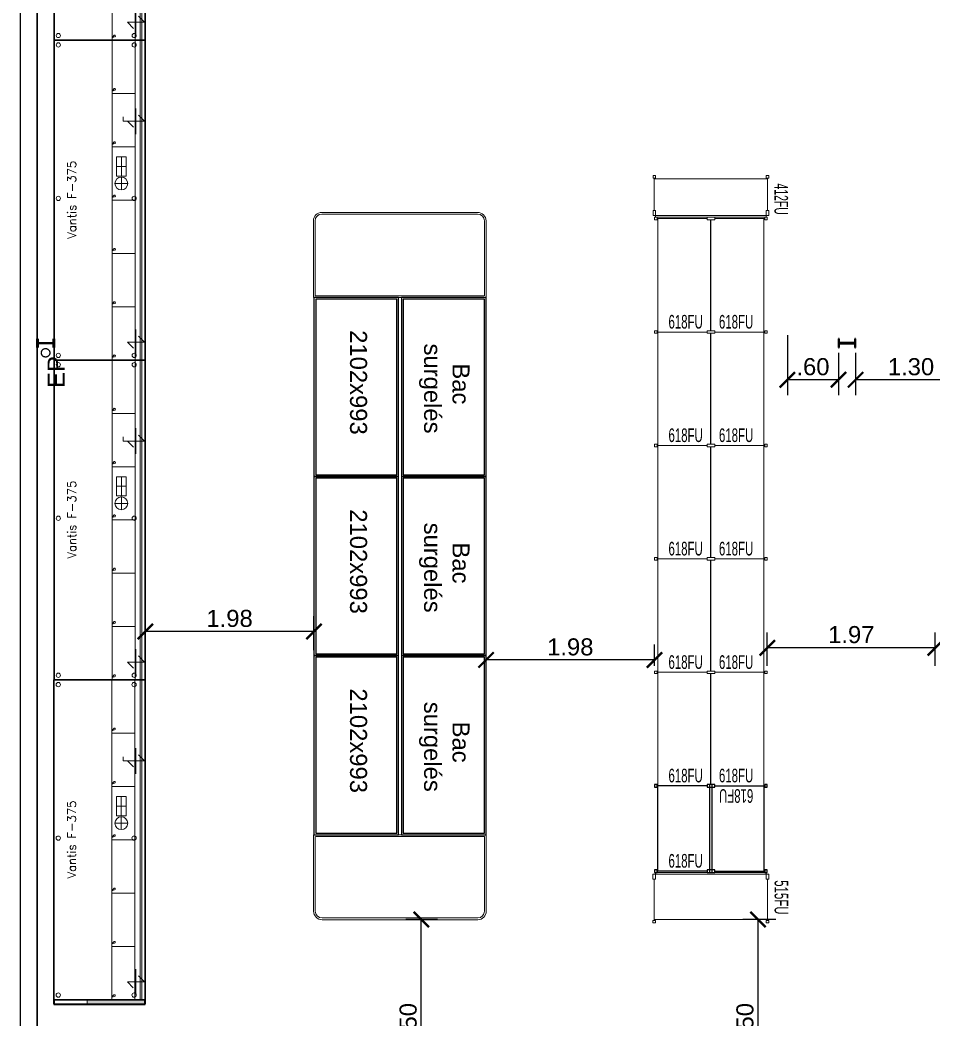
# Model space of a CAD drawing. Header units: millimetres. Extents: x 15590 to 15992, y 1055 to 1132.
# Drawn here: x 15702.33 to 15713.04, y 1080.44 to 1092.16 of the extents above; entities that cross this region are included whole.
import ezdxf
from ezdxf.enums import TextEntityAlignment as Align

# ---------------------------------------------------------------- set-up
doc = ezdxf.new("R2010")
doc.units = ezdxf.units.MM
doc.header["$MEASUREMENT"] = 0
doc.linetypes.add('Tirets', pattern=[0.004586, 0.002822, -0.001764])
doc.layers.get('0').update_dxf_attribs({"lineweight": 9})
for name, color, linetype in [('EP', 7, 'Continuous'), ('FAMILLES', 8, 'Continuous'), ('GOND', 6, 'Continuous'), ('Gondoles.VETTI', 7, 'Continuous'), ('murs exterieurs.P', 7, 'Continuous'), ('structure', 7, 'Continuous'), ('surgeles', 4, 'Continuous')]:
    doc.layers.add(name, color=color, linetype=linetype)
doc.layers.add('FACADES_Stylo_No__88', color=7, linetype='Continuous', lineweight=9, true_color=0xfb03ff)
doc.styles.add('GENERATED_STYLE_2', font='')
doc.styles.get("Standard").update_dxf_attribs({"font": 'swiss.ttf', "height": 0.2})
doc.styles.add('STYLE_GENERE_1', font='arial.ttf')
doc.styles.add('txt', font='txt_____.ttf', dxfattribs={"height": 0.2})
doc.styles.get('GENERATED_STYLE_2').set_extended_font_data('Arial Occidental')
doc.dimstyles.get("Standard").update_dxf_attribs({"dimtxt": 0.2, "dimasz": 0.18, "dimexe": 0.18, "dimexo": 0.0625, "dimgap": 0.05, "dimtad": 1, "dimzin": 4, "dimdsep": 46, "dimtxsty": 'Standard', "dimblk": 'ARCHTICK', "dimcen": 0.09, "dimadec": 0, "dimazin": 0, "dimtfac": 1, "dimtofl": 0, "dimtmove": 0, "dimatfit": 3, "dimfxl": 1, "dimtolj": 1, "dimtzin": 0, "dimarcsym": 0})

# ---------------------------------------------------------------- blocks, each defined once
blk = doc.blocks.new('2.10')
for points in [[(0, 1.027), (2.102, 1.027), (2.102, 2.02), (0, 2.02)], [(0.02, 1.047), (2.082, 1.047), (2.082, 2), (0.02, 2)], [(0, 0), (2.102, 0), (2.102, 0.993), (0, 0.993)], [(0.02, 0.02), (2.082, 0.02), (2.082, 0.973), (0.02, 0.973)]]:
    blk.add_lwpolyline(points, close=True)
at = {"insert": (0.542, 1.826), "char_height": 0.2, "attachment_point": 1}
blk.add_mtext('   Bac \\Psurgelés', dxfattribs=at)
at = {"insert": (0.385, 0.623), "char_height": 0.5, "width": 1.42864, "attachment_point": 1}
blk.add_mtext('{\\H0.4x;2102x993}', dxfattribs=at)
blk = doc.blocks.new('_ArchTick')
at = {"color": 0, "linetype": 'ByBlock', "const_width": 0.15}
blk.add_lwpolyline([(-0.5, -0.5), (0.5, 0.5)], dxfattribs=at)
blk = doc.blocks.new('*D189')
at = {"color": 0, "lineweight": -2, "transparency": 16777216}
for p, q in [((15707.227, 1081.619), (15706.855, 1081.619)), ((15707.035, 1079.118), (15707.035, 1081.619)), ((15707.287, 1079.118), (15706.855, 1079.118))]:
    blk.add_line(p, q, dxfattribs=at)
at = {"layer": 'DEFPOINTS', "color": 0, "transparency": 16777216}
for p in [(15707.035, 1081.619), (15707.289, 1081.619), (15707.35, 1079.118)]:
    blk.add_point(p, dxfattribs=at)
at = {"color": 0, "lineweight": -2, "transparency": 16777216, "xscale": 0.18, "yscale": 0.18, "zscale": 0.18}
for p, rotation in [((15707.035, 1081.619), 90), ((15707.035, 1079.118), 270)]:
    blk.add_blockref('_ArchTick', p, dxfattribs=dict(at, rotation=rotation))
at = {"color": 0, "transparency": 16777216, "insert": (15706.882, 1080.368), "char_height": 0.2, "attachment_point": 5, "rotation": 90}
blk.add_mtext('\\A1;2.50', dxfattribs=at)
blk = doc.blocks.new('VANTIS 375')
at = {"color": 4}
for p, q in [((-1.875, -1.07), (-1.875, 0)), ((-1.875, 0), (1.875, 0)), ((1.875, -1.07), (1.875, 0)), ((1.875, 0), (1.875, -1.07)), ((-1.875, -0.68), (1.875, -0.68)), ((-1.837, -0.711), (-1.846, -0.68)), ((-1.819, -0.701), (-1.846, -0.68)), ((-1.25, -0.68), (-1.25, -0.95)), ((-1.212, -0.711), (-1.221, -0.68)), ((-1.194, -0.701), (-1.221, -0.68)), ((-0.625, -0.68), (-0.625, -0.95)), ((-0.587, -0.711), (-0.596, -0.68)), ((-0.569, -0.701), (-0.596, -0.68)), ((0, -0.68), (0, -0.95)), ((0.038, -0.711), (0.029, -0.68)), ((0.056, -0.701), (0.029, -0.68)), ((0.625, -0.68), (0.625, -0.95)), ((0.663, -0.711), (0.654, -0.68)), ((0.681, -0.701), (0.654, -0.68)), ((1.25, -0.68), (1.25, -0.95)), ((1.288, -0.712), (1.279, -0.68)), ((1.306, -0.701), (1.279, -0.68)), ((0.12, -0.79), (0.27, -0.79)), ((0.195, -0.715), (0.195, -0.865)), ((0.395, -0.734), (0.282, -0.734)), ((0.282, -0.734), (0.282, -0.79)), ((0.282, -0.79), (0.282, -0.846)), ((0.282, -0.79), (0.395, -0.79)), ((0.507, -0.734), (0.395, -0.734)), ((0.395, -0.79), (0.395, -0.734)), ((0.395, -0.79), (0.507, -0.79)), ((0.395, -0.846), (0.395, -0.79)), ((0.507, -0.79), (0.507, -0.734)), ((0.507, -0.79), (0.507, -0.846)), ((0.925, -0.861), (0.925, -0.811)), ((0.925, -0.811), (0.975, -0.811)), ((-1.665, -0.861), (-1.736, -0.931)), ((-1.665, -0.96), (-1.665, -0.861)), ((0.282, -0.846), (0.395, -0.846)), ((0.507, -0.846), (0.395, -0.846)), ((0.925, -0.861), (0.854, -0.932)), ((0.925, -0.96), (0.925, -0.861)), ((-1.875, -0.95), (1.875, -0.95)), ((-1.875, -1.01), (1.875, -1.01)), ((-1.875, -1.03), (1.875, -1.03)), ((-1.815, -0.96), (-1.515, -0.96)), ((-1.665, -0.96), (-1.665, -1.061)), ((-1.665, -1.061), (-1.594, -0.99)), ((0.775, -0.96), (1.075, -0.96)), ((0.925, -0.96), (0.925, -1.061)), ((0.925, -1.061), (0.996, -0.99)), ((-1.875, -1.07), (1.875, -1.07))]:
    blk.add_line(p, q, dxfattribs=at)
at = {"color": 4, "lineweight": 30}
for p, q in [((-1.875, 0), (1.875, 0)), ((-1.875, -1.07), (-1.875, 0)), ((-1.875, 0), (-1.875, -1.07)), ((1.875, 0), (1.875, -1.07)), ((1.875, -1.07), (-1.875, -1.07))]:
    blk.add_line(p, q, dxfattribs=at)
at = {"color": 4}
for centre, radius in [((-1.82, -0.05), 0.025), ((0.02, -0.05), 0.025), ((1.82, -0.05), 0.025), ((0.195, -0.79), 0.075), ((-1.82, -0.94), 0.025), ((0.02, -0.94), 0.025), ((1.82, -0.94), 0.025)]:
    blk.add_circle(centre, radius, dxfattribs=at)
for centre in [(-1.826, -0.709), (-1.201, -0.709), (-0.576, -0.709), (0.049, -0.709), (0.674, -0.709), (1.299, -0.709)]:
    blk.add_arc(centre, 0.0108, 191.7205, 48.0082, dxfattribs=at)
at = {"color": 4, "lineweight": 5, "style": 'txt'}
blk.add_text('Vantis F-375', height=0.1, rotation=359.9954, dxfattribs=at).set_placement((0.004, -0.206), align=Align.MIDDLE)
blk = doc.blocks.new('JOUE VANTIS')
blk.add_hatch(color=4).paths.add_polyline_path([(-0.05, -0.68), (0, -0.68), (0, 0), (-0.05, 0)])
at = {"color": 4, "lineweight": 35}
for p, q in [((0, 0.39), (-0.05, 0.39)), ((-0.05, 0.39), (-0.05, -0.68)), ((-0.05, -0.68), (0, -0.68))]:
    blk.add_line(p, q, dxfattribs=at)
at = {"color": 4}
for p, q in [((0, -0.68), (0, 0.39)), ((0, 0), (-0.05, 0))]:
    blk.add_line(p, q, dxfattribs=at)
blk = doc.blocks.new('*D203')
at = {"color": 0, "lineweight": -2, "transparency": 16777216}
for p, q in [((15713.429, 1088.47), (15713.429, 1087.767)), ((15712.129, 1088.264), (15712.129, 1087.767)), ((15713.429, 1087.947), (15712.129, 1087.947))]:
    blk.add_line(p, q, dxfattribs=at)
at = {"layer": 'DEFPOINTS', "color": 0, "transparency": 16777216}
for p in [(15713.429, 1088.532), (15712.129, 1088.327), (15712.129, 1087.947)]:
    blk.add_point(p, dxfattribs=at)
at = {"color": 0, "lineweight": -2, "transparency": 16777216, "xscale": 0.18, "yscale": 0.18, "zscale": 0.18, "rotation": 180}
blk.add_blockref('_ArchTick', (15712.129, 1087.947), dxfattribs=at)
at = {"color": 0, "lineweight": -2, "transparency": 16777216, "xscale": 0.18, "yscale": 0.18, "zscale": 0.18}
blk.add_blockref('_ArchTick', (15713.429, 1087.947), dxfattribs=at)
at = {"color": 0, "transparency": 16777216, "insert": (15712.779, 1088.099), "char_height": 0.2, "attachment_point": 5}
blk.add_mtext('\\A1;1.30', dxfattribs=at)
blk = doc.blocks.new('*D204')
at = {"color": 0, "lineweight": -2, "transparency": 16777216}
for p, q in [((15711.329, 1088.47), (15711.329, 1087.767)), ((15711.929, 1088.264), (15711.929, 1087.767)), ((15711.929, 1087.947), (15711.329, 1087.947))]:
    blk.add_line(p, q, dxfattribs=at)
at = {"layer": 'DEFPOINTS', "color": 0, "transparency": 16777216}
for p in [(15711.329, 1088.532), (15711.929, 1088.327), (15711.329, 1087.947)]:
    blk.add_point(p, dxfattribs=at)
at = {"color": 0, "lineweight": -2, "transparency": 16777216, "xscale": 0.18, "yscale": 0.18, "zscale": 0.18, "rotation": 180}
blk.add_blockref('_ArchTick', (15711.329, 1087.947), dxfattribs=at)
at = {"color": 0, "lineweight": -2, "transparency": 16777216, "xscale": 0.18, "yscale": 0.18, "zscale": 0.18}
blk.add_blockref('_ArchTick', (15711.929, 1087.947), dxfattribs=at)
at = {"color": 0, "transparency": 16777216, "insert": (15711.629, 1088.099), "char_height": 0.2, "attachment_point": 5}
blk.add_mtext('\\A1;.60', dxfattribs=at)
blk = doc.blocks.new('*D205')
at = {"color": 0, "lineweight": -2, "transparency": 16777216}
for p, q in [((15711.193, 1081.619), (15710.805, 1081.619)), ((15710.985, 1079.118), (15710.985, 1081.619)), ((15711.266, 1079.118), (15710.805, 1079.118))]:
    blk.add_line(p, q, dxfattribs=at)
at = {"layer": 'DEFPOINTS', "color": 0, "transparency": 16777216}
for p in [(15710.985, 1081.619), (15711.255, 1081.619), (15711.328, 1079.118)]:
    blk.add_point(p, dxfattribs=at)
at = {"color": 0, "lineweight": -2, "transparency": 16777216, "xscale": 0.18, "yscale": 0.18, "zscale": 0.18}
for p, rotation in [((15710.985, 1081.619), 90), ((15710.985, 1079.118), 270)]:
    blk.add_blockref('_ArchTick', p, dxfattribs=dict(at, rotation=rotation))
at = {"color": 0, "transparency": 16777216, "insert": (15710.832, 1080.368), "char_height": 0.2, "attachment_point": 5, "rotation": 90}
blk.add_mtext('\\A1;2.50', dxfattribs=at)
blk = doc.blocks.new('2P618X133')
at = {"color": 6}
for points in [[(-0.621, 1.345), (-0.631, 1.345), (-0.631, 1.36), (-0.662, 1.36), (-0.662, 1.33), (-0.631, 1.33), (-0.631, 1.345), (-0.621, 1.345)], [(-0.045, 1.345), (-0.621, 1.345)], [(-0.621, 0.015), (-0.621, 1.345)], [(0.045, 1.345), (0.621, 1.345)], [(0.621, 1.345), (0.631, 1.345), (0.631, 1.36), (0.662, 1.36), (0.662, 1.33), (0.631, 1.33), (0.631, 1.345), (0.621, 1.345)], [(0.621, 0.015), (0.621, 1.345)], [(-0.621, 0.015), (-0.631, 0.015), (-0.631, 0.03), (-0.662, 0.03), (-0.662, 0), (-0.631, 0), (-0.631, 0.015), (-0.621, 0.015)], [(-0.045, 0.015), (-0.621, 0.015)], [(0.045, 0.015), (0.621, 0.015)], [(0.621, 0.015), (0.631, 0.015), (0.631, 0.03), (0.662, 0.03), (0.662, 0), (0.631, 0), (0.631, 0.015), (0.621, 0.015)]]:
    blk.add_lwpolyline(points, dxfattribs=at)
for points in [[(-0.045, 1.33), (0.045, 1.33), (0.045, 1.36), (-0.045, 1.36)], [(-0.045, 0), (0.045, 0), (0.045, 0.03), (-0.045, 0.03)]]:
    blk.add_lwpolyline(points, close=True, dxfattribs=at)
at = {"color": 7, "lineweight": 25}
blk.add_lwpolyline([(0, 0.03), (0, 1.33)], dxfattribs=at)
blk.add_lwpolyline([(0, 0.03), (0, 1.33)], dxfattribs=at)
at = {"color": 151, "lineweight": 15, "width": 0.6}
for p in [(-0.095, 0.135), (0.497, 0.135)]:
    blk.add_text('618FU', height=0.16, dxfattribs=at).set_placement(p, align=Align.MIDDLE_RIGHT)
blk = doc.blocks.new('TG 515X133')
at = {"color": 6}
for p, q in [((-0.68, 0.02), (-0.68, 0.08)), ((-0.68, 0.08), (-0.65, 0.08)), ((-0.65, 0.02), (-0.68, 0.02)), ((-0.65, 0.08), (-0.65, 0.02)), ((-0.65, 0), (-0.65, 0.02)), ((-0.65, 0.02), (0.65, 0.02)), ((-0.65, 0), (0.65, 0)), ((0.68, 0.08), (0.65, 0.08)), ((0.65, 0.08), (0.65, 0.02)), ((0.65, 0.02), (0.68, 0.02)), ((0.65, 0.02), (0.65, 0)), ((0.68, 0.02), (0.68, 0.08))]:
    blk.add_line(p, q, dxfattribs=at)
for points in [[(-0.665, 0.5535), (-0.665, 0.5635), (-0.65, 0.5635), (-0.65, 0.5935), (-0.68, 0.5935), (-0.68, 0.5635), (-0.665, 0.5635), (-0.665, 0.5535)], [(0.665, 0.5535), (0.665, 0.5635), (0.68, 0.5635), (0.68, 0.5935), (0.65, 0.5935), (0.65, 0.5635), (0.665, 0.5635), (0.665, 0.5535)], [(-0.665, 0.08), (-0.665, 0.5535)], [(-0.665, 0.553), (0.665, 0.553)], [(0.665, 0.08), (0.665, 0.5535)]]:
    blk.add_lwpolyline(points, dxfattribs=at)
blk = doc.blocks.new('TG 515X133 1')
blk.add_blockref('TG 515X133', (0, 0))
at = {"color": 151, "lineweight": 15, "width": 0.6}
blk.add_text('515FU', height=0.16, rotation=90, dxfattribs=at).set_placement((-0.827, 0.495), align=Align.MIDDLE_RIGHT)
blk = doc.blocks.new('A$C72C830AC')
at = {"layer": 'GOND', "color": 7, "lineweight": 25}
blk.add_lwpolyline([(0, 1.03), (0, 0.03)], dxfattribs=at)
at = {"layer": 'GOND'}
for points in [[(0.06, 1.03), (0, 1.03), (0, 1), (0.06, 1)], [(0.06, 0.03), (0, 0.03), (0, 0), (0.06, 0)]]:
    blk.add_lwpolyline(points, close=True, dxfattribs=at)
for points in [[(0.06, 1.015), (0.636, 1.015)], [(0.636, 1.015), (0.646, 1.015), (0.646, 1), (0.676, 1), (0.676, 1.03), (0.646, 1.03), (0.646, 1.015), (0.636, 1.015)], [(0.636, 1.015), (0.636, 0.015)], [(0.06, 0.015), (0.636, 0.015)], [(0.636, 0.015), (0.646, 0.015), (0.646, 0), (0.676, 0), (0.676, 0.03), (0.646, 0.03), (0.646, 0.015), (0.636, 0.015)]]:
    blk.add_lwpolyline(points, dxfattribs=at)
at = {"color": 151, "lineweight": 15, "width": 0.6}
blk.add_text('618FU', height=0.16, rotation=180, dxfattribs=at).set_placement((0.11, 0.895), align=Align.MIDDLE_RIGHT)
blk = doc.blocks.new('TG412')
at = {"layer": 'FACADES_Stylo_No__88', "linetype": 'Continuous'}
for p, q in [((-0.02, 0.678), (-0.08, 0.678)), ((-0.08, 0.649), (-0.08, 0.678)), ((-0.08, 0.649), (-0.02, 0.649)), ((-0.02, 0.649), (-0.02, 0.678)), ((0, 0.649), (-0.02, 0.649)), ((-0.02, 0.649), (-0.02, -0.649)), ((0, 0.649), (0, -0.649)), ((-0.08, -0.678), (-0.08, -0.649)), ((-0.08, -0.649), (-0.02, -0.649)), ((-0.02, -0.678), (-0.08, -0.678)), ((-0.02, -0.649), (-0.02, -0.678)), ((-0.02, -0.649), (0, -0.649))]:
    blk.add_line(p, q, dxfattribs=at)
at = {"layer": 'FACADES_Stylo_No__88', "linetype": 'Continuous', "flags": 128}
for points in [[(-0.45, 0.664), (-0.459, 0.664), (-0.459, 0.649), (-0.489, 0.649), (-0.489, 0.678), (-0.459, 0.678), (-0.459, 0.664)], [(-0.45, -0.664), (-0.459, -0.664), (-0.459, -0.678), (-0.489, -0.678), (-0.489, -0.649), (-0.459, -0.649), (-0.459, -0.664)]]:
    blk.add_lwpolyline(points, close=True, dxfattribs=at)
for points in [[(-0.08, 0.664), (-0.45, 0.664)], [(-0.449, 0.664), (-0.449, -0.664)], [(-0.08, -0.664), (-0.45, -0.664)]]:
    blk.add_lwpolyline(points, dxfattribs=at)
at = {"color": 151, "linetype": 'Continuous', "insert": (-0.028, 0.824), "char_height": 0.15965, "attachment_point": 6, "style": 'STYLE_GENERE_1'}
blk.add_mtext('\\A1;{\\W0.550000x;\\fArial|b0|i0|c0|p34;412FU}', dxfattribs=at)
blk = doc.blocks.new('*D234')
at = {"color": 0, "lineweight": -2, "transparency": 16777216}
for p, q in [((15711.094, 1084.594), (15711.094, 1084.985)), ((15713.064, 1084.594), (15713.064, 1084.985)), ((15713.064, 1084.805), (15711.094, 1084.805))]:
    blk.add_line(p, q, dxfattribs=at)
at = {"layer": 'DEFPOINTS', "color": 0, "transparency": 16777216}
for p in [(15711.094, 1084.805), (15711.094, 1084.532), (15713.064, 1084.532)]:
    blk.add_point(p, dxfattribs=at)
at = {"color": 0, "lineweight": -2, "transparency": 16777216, "xscale": 0.18, "yscale": 0.18, "zscale": 0.18, "rotation": 180}
blk.add_blockref('_ArchTick', (15711.094, 1084.805), dxfattribs=at)
at = {"color": 0, "lineweight": -2, "transparency": 16777216, "xscale": 0.18, "yscale": 0.18, "zscale": 0.18}
blk.add_blockref('_ArchTick', (15713.064, 1084.805), dxfattribs=at)
at = {"color": 0, "transparency": 16777216, "insert": (15712.079, 1084.958), "char_height": 0.2, "attachment_point": 5}
blk.add_mtext('\\A1;1.97', dxfattribs=at)
blk = doc.blocks.new('*D235')
at = {"color": 0, "lineweight": -2, "transparency": 16777216}
for p, q in [((15707.795, 1084.594), (15707.795, 1084.842)), ((15709.771, 1084.594), (15709.771, 1084.842)), ((15709.771, 1084.662), (15707.795, 1084.662))]:
    blk.add_line(p, q, dxfattribs=at)
at = {"layer": 'DEFPOINTS', "color": 0, "transparency": 16777216}
for p in [(15707.795, 1084.662), (15707.795, 1084.532), (15709.771, 1084.532)]:
    blk.add_point(p, dxfattribs=at)
at = {"color": 0, "lineweight": -2, "transparency": 16777216, "xscale": 0.18, "yscale": 0.18, "zscale": 0.18, "rotation": 180}
blk.add_blockref('_ArchTick', (15707.795, 1084.662), dxfattribs=at)
at = {"color": 0, "lineweight": -2, "transparency": 16777216, "xscale": 0.18, "yscale": 0.18, "zscale": 0.18}
blk.add_blockref('_ArchTick', (15709.771, 1084.662), dxfattribs=at)
at = {"color": 0, "transparency": 16777216, "insert": (15708.783, 1084.814), "char_height": 0.2, "attachment_point": 5}
blk.add_mtext('\\A1;1.98', dxfattribs=at)
blk = doc.blocks.new('*D236')
at = {"color": 0, "lineweight": -2, "transparency": 16777216}
for p, q in [((15703.798, 1084.776), (15703.798, 1085.176)), ((15705.777, 1084.776), (15705.777, 1085.176)), ((15705.777, 1084.996), (15703.798, 1084.996))]:
    blk.add_line(p, q, dxfattribs=at)
at = {"layer": 'DEFPOINTS', "color": 0, "transparency": 16777216}
for p in [(15703.798, 1084.996), (15703.798, 1084.714), (15705.777, 1084.713)]:
    blk.add_point(p, dxfattribs=at)
at = {"color": 0, "lineweight": -2, "transparency": 16777216, "xscale": 0.18, "yscale": 0.18, "zscale": 0.18, "rotation": 180}
blk.add_blockref('_ArchTick', (15703.798, 1084.996), dxfattribs=at)
at = {"color": 0, "lineweight": -2, "transparency": 16777216, "xscale": 0.18, "yscale": 0.18, "zscale": 0.18}
blk.add_blockref('_ArchTick', (15705.777, 1084.996), dxfattribs=at)
at = {"color": 0, "transparency": 16777216, "insert": (15704.787, 1085.148), "char_height": 0.2, "attachment_point": 5}
blk.add_mtext('\\A1;1.98', dxfattribs=at)

msp = doc.modelspace()

# ---------------------------------------------------------------- linework, layer by layer
at = {"color": 4}
for p, q in [((15705.77, 1089.809), (15705.77, 1088.913)), ((15705.79, 1089.809), (15705.79, 1088.933)), ((15707.775, 1088.933), (15707.775, 1089.809)), ((15707.795, 1088.913), (15707.795, 1089.809)), ((15705.77, 1088.913), (15707.79, 1088.913)), ((15705.777, 1088.913), (15707.797, 1088.913)), ((15705.79, 1088.933), (15707.77, 1088.933)), ((15705.772, 1082.613), (15705.772, 1081.717)), ((15707.797, 1082.613), (15705.777, 1082.613)), ((15705.792, 1082.593), (15705.792, 1081.717)), ((15707.777, 1082.593), (15705.797, 1082.593)), ((15707.777, 1081.717), (15707.777, 1082.593)), ((15707.797, 1081.717), (15707.797, 1082.613))]:
    msp.add_line(p, q, dxfattribs=at)
for points in [[(15707.69, 1089.909), (15705.87, 1089.909)], [(15707.69, 1089.889), (15705.87, 1089.889)], [(15705.877, 1081.637), (15707.697, 1081.637)], [(15705.877, 1081.617), (15707.697, 1081.617)]]:
    msp.add_lwpolyline(points, dxfattribs=at)
for centre, radius, start, end in [((15705.87, 1089.809), 0.1, 90, 180), ((15705.87, 1089.809), 0.08, 90, 180), ((15707.695, 1089.809), 0.1, 0, 90), ((15707.695, 1089.809), 0.08, 0, 90), ((15705.872, 1081.717), 0.1, 180, 270), ((15705.872, 1081.717), 0.08, 180, 270), ((15707.697, 1081.717), 0.1, 270, 0), ((15707.697, 1081.717), 0.08, 270, 0)]:
    msp.add_arc(centre, radius, start, end, dxfattribs=at)
at = {"layer": 'EP', "linetype": 'Tirets', "ltscale": 1000}
msp.add_circle((15702.629, 1088.263), 0.05, dxfattribs=at)
at = {"layer": 'Gondoles.VETTI', "linetype": 'Continuous', "ltscale": 1000}
for p, q in [((15702.529, 1105.86), (15702.529, 1071.28)), ((15702.529, 1071.28), (15702.529, 1105.86))]:
    msp.add_line(p, q, dxfattribs=at)
at = {"layer": 'murs exterieurs.P', "linetype": 'Continuous', "ltscale": 1000, "flags": 128}
for points in [[(15702.329, 1115.159), (15702.329, 1070.51)], [(15702.529, 1070.51), (15702.529, 1115.159)]]:
    msp.add_lwpolyline(points, dxfattribs=at)
at = {"layer": 'structure', "color": 160, "linetype": 'Continuous', "lineweight": 35, "ltscale": 1000}
for p, q in [((15702.529, 1088.427), (15702.537, 1088.427)), ((15702.529, 1088.327), (15702.529, 1088.427)), ((15702.537, 1088.427), (15702.537, 1088.385)), ((15702.537, 1088.368), (15702.537, 1088.327)), ((15702.543, 1088.38), (15702.715, 1088.38)), ((15702.715, 1088.374), (15702.543, 1088.374)), ((15702.72, 1088.385), (15702.72, 1088.427)), ((15702.72, 1088.427), (15702.729, 1088.427)), ((15702.72, 1088.327), (15702.72, 1088.368)), ((15702.729, 1088.427), (15702.729, 1088.327)), ((15711.937, 1088.427), (15711.929, 1088.427)), ((15711.929, 1088.427), (15711.929, 1088.327)), ((15711.937, 1088.385), (15711.937, 1088.427)), ((15711.937, 1088.327), (15711.937, 1088.368)), ((15712.114, 1088.38), (15711.943, 1088.38)), ((15711.943, 1088.374), (15712.114, 1088.374)), ((15712.129, 1088.427), (15712.12, 1088.427)), ((15712.12, 1088.427), (15712.12, 1088.385)), ((15712.12, 1088.368), (15712.12, 1088.327)), ((15712.129, 1088.327), (15712.129, 1088.427)), ((15702.537, 1088.327), (15702.529, 1088.327)), ((15702.729, 1088.327), (15702.72, 1088.327)), ((15711.929, 1088.327), (15711.937, 1088.327)), ((15712.12, 1088.327), (15712.129, 1088.327))]:
    msp.add_line(p, q, dxfattribs=at)
for centre, start, end in [((15702.543, 1088.385), 180, 270), ((15702.543, 1088.368), 90, 180), ((15702.715, 1088.385), 270, 0), ((15702.715, 1088.368), 0, 90), ((15711.943, 1088.385), 180, 270), ((15711.943, 1088.368), 90, 180), ((15712.114, 1088.385), 270, 0), ((15712.114, 1088.368), 0, 90)]:
    msp.add_arc(centre, 0.0056, start, end, dxfattribs=at)

# ---------------------------------------------------------------- block references
for name, p, rotation in [('VANTIS 375', (15702.728, 1093.803), 90), ('VANTIS 375', (15702.728, 1090.053), 90), ('TG412', (15710.432, 1089.852), 270), ('VANTIS 375', (15702.728, 1086.303), 90), ('VANTIS 375', (15702.727, 1082.553), 90), ('TG 515X133 1', (15710.432, 1082.172), 180), ('JOUE VANTIS', (15703.117, 1080.678), 90)]:
    msp.add_blockref(name, p, dxfattribs=dict(rotation=rotation))
for p in [(15710.432, 1088.492), (15710.432, 1087.162), (15710.432, 1085.832), (15710.432, 1084.502), (15710.432, 1083.172)]:
    msp.add_blockref('2P618X133', p)
at = {"layer": 'FAMILLES', "color": 5, "rotation": 180}
msp.add_blockref('A$C72C830AC', (15710.447, 1083.202), dxfattribs=at)
at = {"layer": 'FAMILLES', "color": 5}
msp.add_blockref('A$C72C830AC', (15710.417, 1082.172), dxfattribs=at)
at = {"layer": 'surgeles', "color": 4, "xscale": 0.9990634948840003, "yscale": 0.9990634948840003, "zscale": 0.9990634948840003, "rotation": 270}
msp.add_blockref('2.10', (15705.777, 1088.913), dxfattribs=at)
at = {"layer": 'surgeles', "color": 2, "xscale": 0.9990634948840003, "yscale": 0.9990634948840003, "zscale": 0.9990634948840003, "rotation": 270}
for p in [(15705.777, 1086.813), (15705.777, 1084.713)]:
    msp.add_blockref('2.10', p, dxfattribs=at)

# ---------------------------------------------------------------- texts
at = {"layer": 'EP', "linetype": 'Continuous', "insert": (15702.753, 1088.038), "char_height": 0.2, "attachment_point": 5, "rotation": 90, "style": 'GENERATED_STYLE_2'}
msp.add_mtext('{EP}', dxfattribs=at)

# ---------------------------------------------------------------- dimensions: what is measured, and where the dimension line sits
for base, p1, p2, picture, middle in [((15711.329, 1087.947), (15711.929, 1088.327), (15711.329, 1088.532), '*D204', (15711.629, 1088.099)), ((15712.129, 1087.947), (15713.429, 1088.532), (15712.129, 1088.327), '*D203', (15712.779, 1088.099)), ((15703.798, 1084.996), (15705.777, 1084.713), (15703.798, 1084.714), '*D236', (15704.787, 1085.148)), ((15711.094, 1084.805), (15713.064, 1084.532), (15711.094, 1084.532), '*D234', (15712.079, 1084.958)), ((15707.795, 1084.662), (15709.771, 1084.532), (15707.795, 1084.532), '*D235', (15708.783, 1084.814))]:
    dim = msp.add_linear_dim(base=base, p1=p1, p2=p2, dimstyle='Standard')
    dim.commit()
    dim.dimension.update_dxf_attribs({"geometry": picture, "text_midpoint": middle})
for base, p1, p2, picture, middle in [((15707.035, 1081.619), (15707.35, 1079.118), (15707.289, 1081.619), '*D189', (15706.882, 1080.368)), ((15710.985, 1081.619), (15711.328, 1079.118), (15711.255, 1081.619), '*D205', (15710.832, 1080.368))]:
    dim = msp.add_linear_dim(base=base, p1=p1, p2=p2, angle=90, dimstyle='Standard')
    dim.commit()
    dim.dimension.update_dxf_attribs({"geometry": picture, "text_midpoint": middle})

doc.saveas('drawing.dxf')
